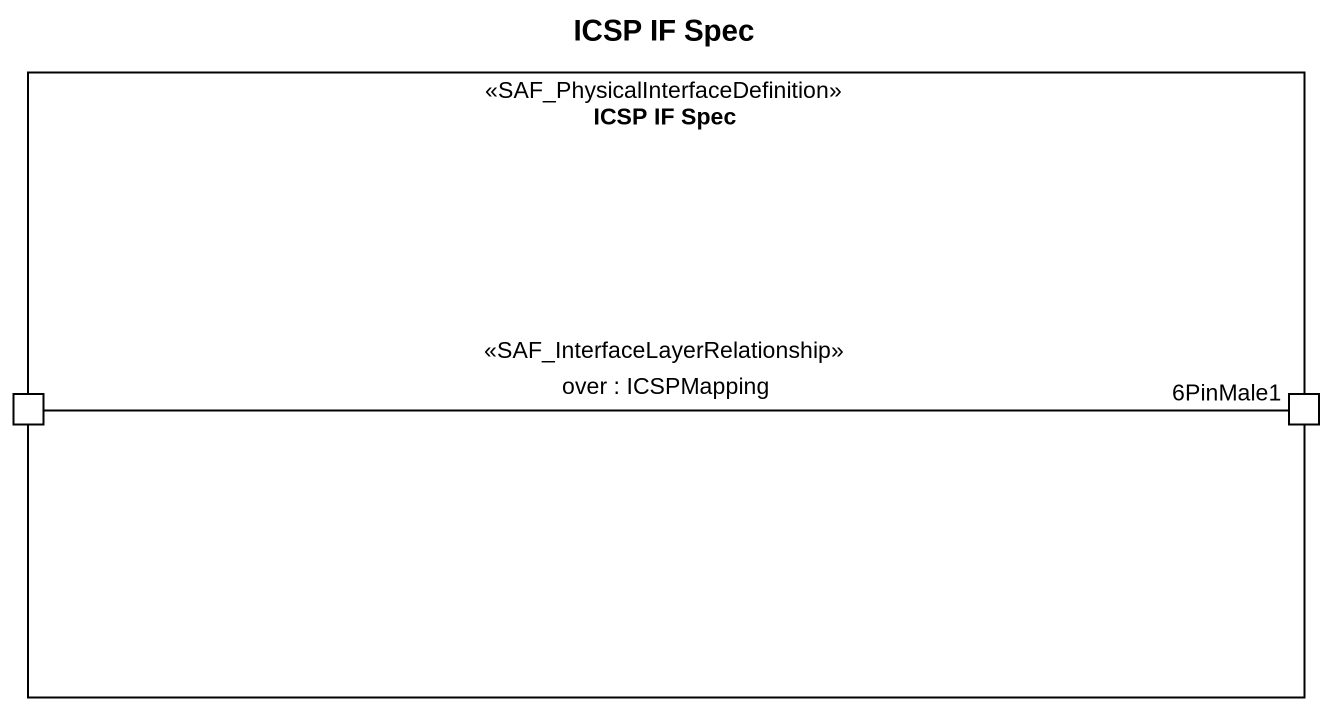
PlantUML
@startuml
title ICSP IF Spec
rectangle "ICSP IF Spec" as ICSP_IF_Spec <<SAF_PhysicalInterfaceDefinition>> {
  port " " as port1
  port " " as port2
}
port1 -right- "6PinMale1" port2 : <<SAF_InterfaceLayerRelationship>>\nover : ICSPMapping
@enduml
